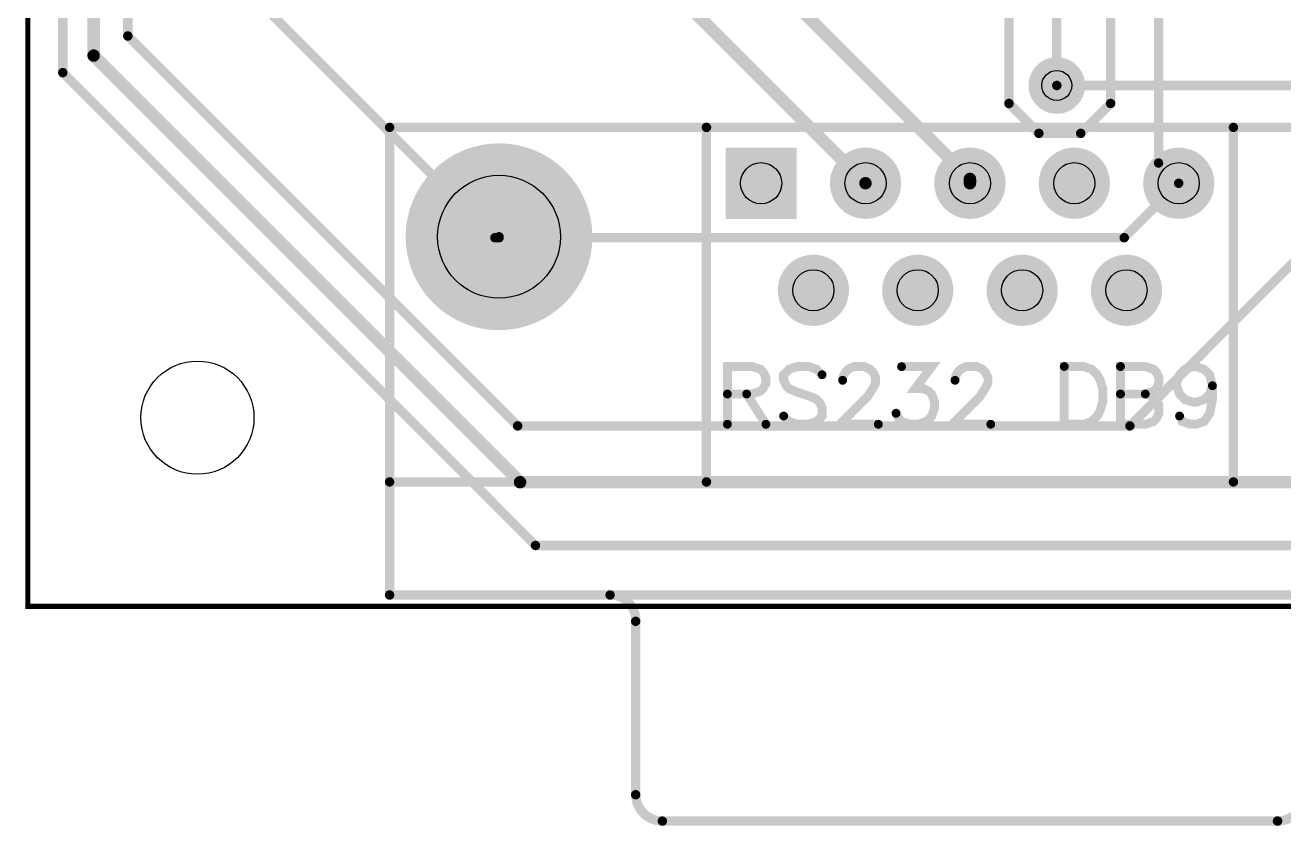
# Model space of a CAD drawing. Extents: x 0 to 2.88, y -0.23 to 2.17.
# Drawn here: x -0.003 to 1.312, y -0.229 to 0.607 of the extents above; entities that cross this region are included whole.
import ezdxf

# ---------------------------------------------------------------- set-up
doc = ezdxf.new("R2010")
doc.units = 0
for name, color, linetype in [('Board_Outline', 13, 'CONTINUOUS'), ('Bottom', 6, 'CONTINUOUS'), ('Bottom_Mask', 10, 'CONTINUOUS'), ('Drill_Bottom', 8, 'CONTINUOUS'), ('Drill_Top', 7, 'CONTINUOUS'), ('Top', 5, 'CONTINUOUS'), ('Top_Mask', 3, 'CONTINUOUS'), ('Top_Silk', 2, 'CONTINUOUS')]:
    doc.layers.add(name, color=color, linetype=linetype)

msp = doc.modelspace()

# ---------------------------------------------------------------- linework, layer by layer
at = {"layer": 'Board_Outline', "linetype": 'CONTINUOUS', "const_width": 0.0055}
msp.add_lwpolyline([(0, 2.1654), (2.874, 2.1654), (2.874, 0), (0, 0), (0, 2.1654)], dxfattribs=at)
at = {"layer": 'Bottom', "linetype": 'CONTINUOUS'}
for points, const_width in [([(0.0366, 0.5572), (0.0366, 1.5741)], 0.0098), ([(1.075, 0.5438), (1.075, 1.0875)], 0.0098), ([(1.1313, 1.0875), (1.1313, 0.525)], 0.0098), ([(0.0688, 0.575), (0.0688, 1.0375)], 0.013), ([(1.025, 0.525), (1.025, 1.0297)], 0.0098), ([(1.1813, 1.0312), (1.1813, 0.4628)], 0.0098), ([(0.1045, 0.9904), (0.1045, 0.5955)], 0.0098), ([(0.1747, 0.698), (0.4879, 0.3848)], 0.0098), ([(0.9843, 0.4462), (0.737, 0.6934)], 0.013), ([(0.8752, 0.4417), (0.6593, 0.6576)], 0.013), ([(0.1045, 0.5955), (0.5117, 0.1883)], 0.0098), ([(0.5143, 0.1295), (0.0688, 0.575)], 0.013), ([(0.5304, 0.0634), (0.0366, 0.5572)], 0.0098), ([(1.0562, 0.4938), (1.025, 0.525)], 0.0098), ([(1.1313, 0.525), (1.1, 0.4938)], 0.0098), ([(1.1, 0.4938), (1.0562, 0.4938)], 0.0098), ([(1.1813, 0.4628), (1.2024, 0.4417)], 0.0098), ([(0.9843, 0.4417), (0.9843, 0.4462)], 0.013), ([(1.1454, 0.3848), (1.2024, 0.4417)], 0.0098), ([(0.4879, 0.3848), (1.1454, 0.3848)], 0.0098), ([(0.4879, 0.3848), (0.4923, 0.3848)], 0.0098), ([(0.4923, 0.3848), (0.4923, 0.3858)], 0.0098), ([(1.1513, 0.1883), (1.3298, 0.3668)], 0.0098), ([(0.5117, 0.1883), (1.1513, 0.1883)], 0.0098), ([(1.6807, 0.1295), (0.5143, 0.1295)], 0.013), ([(1.8244, 0.0634), (0.5304, 0.0634)], 0.0098)]:
    msp.add_lwpolyline(points, dxfattribs=dict(at, const_width=const_width))
for points, const_width in [([(0.102, 0.5955, 1), (0.107, 0.5955, 1), (0.102, 0.5955, 1)], 0.0049), ([(0.102, 0.5955, 1), (0.107, 0.5955, 1), (0.102, 0.5955, 1)], 0.0049), ([(0.0655, 0.575, 1), (0.072, 0.575, 1), (0.0655, 0.575, 1)], 0.0065), ([(0.0655, 0.575, 1), (0.072, 0.575, 1), (0.0655, 0.575, 1)], 0.0065), ([(1.0602, 0.5438, 1), (1.0898, 0.5438, 1), (1.0602, 0.5438, 1)], 0.0295), ([(0.0341, 0.5572, 1), (0.039, 0.5572, 1), (0.0341, 0.5572, 1)], 0.0049), ([(0.0341, 0.5572, 1), (0.039, 0.5572, 1), (0.0341, 0.5572, 1)], 0.0049), ([(1.0725, 0.5438, 1), (1.0775, 0.5438, 1), (1.0725, 0.5438, 1)], 0.0049), ([(1.0225, 0.525, 1), (1.0275, 0.525, 1), (1.0225, 0.525, 1)], 0.0049), ([(1.0225, 0.525, 1), (1.0275, 0.525, 1), (1.0225, 0.525, 1)], 0.0049), ([(1.1288, 0.525, 1), (1.1337, 0.525, 1), (1.1288, 0.525, 1)], 0.0049), ([(1.1288, 0.525, 1), (1.1337, 0.525, 1), (1.1288, 0.525, 1)], 0.0049), ([(1.0538, 0.4938, 1), (1.0587, 0.4938, 1), (1.0538, 0.4938, 1)], 0.0049), ([(1.0538, 0.4938, 1), (1.0587, 0.4938, 1), (1.0538, 0.4938, 1)], 0.0049), ([(1.0975, 0.4938, 1), (1.1025, 0.4938, 1), (1.0975, 0.4938, 1)], 0.0049), ([(1.0975, 0.4938, 1), (1.1025, 0.4938, 1), (1.0975, 0.4938, 1)], 0.0049), ([(0.5392, 0.3858, 1), (0.4455, 0.3858, 1), (0.5392, 0.3858, 1)], 0.0937), ([(0.8918, 0.4417, 1), (0.8586, 0.4417, 1), (0.8918, 0.4417, 1)], 0.0333), ([(1.0009, 0.4417, 1), (0.9676, 0.4417, 1), (1.0009, 0.4417, 1)], 0.0333), ([(1.1099, 0.4417, 1), (1.0767, 0.4417, 1), (1.1099, 0.4417, 1)], 0.0333), ([(1.219, 0.4417, 1), (1.1857, 0.4417, 1), (1.219, 0.4417, 1)], 0.0333), ([(1.1788, 0.4628, 1), (1.1837, 0.4628, 1), (1.1788, 0.4628, 1)], 0.0049), ([(1.1788, 0.4628, 1), (1.1837, 0.4628, 1), (1.1788, 0.4628, 1)], 0.0049), ([(0.8719, 0.4417, 1), (0.8784, 0.4417, 1), (0.8719, 0.4417, 1)], 0.0065), ([(0.981, 0.4462, 1), (0.9875, 0.4462, 1), (0.981, 0.4462, 1)], 0.0065), ([(0.981, 0.4462, 1), (0.9875, 0.4462, 1), (0.981, 0.4462, 1)], 0.0065), ([(0.981, 0.4417, 1), (0.9875, 0.4417, 1), (0.981, 0.4417, 1)], 0.0065), ([(1.1999, 0.4417, 1), (1.2048, 0.4417, 1), (1.1999, 0.4417, 1)], 0.0049), ([(1.1999, 0.4417, 1), (1.2048, 0.4417, 1), (1.1999, 0.4417, 1)], 0.0049), ([(0.4855, 0.3848, 1), (0.4904, 0.3848, 1), (0.4855, 0.3848, 1)], 0.0049), ([(0.4855, 0.3848, 1), (0.4904, 0.3848, 1), (0.4855, 0.3848, 1)], 0.0049), ([(0.4855, 0.3848, 1), (0.4904, 0.3848, 1), (0.4855, 0.3848, 1)], 0.0049), ([(0.4899, 0.3858, 1), (0.4948, 0.3858, 1), (0.4899, 0.3858, 1)], 0.0049), ([(0.4899, 0.3848, 1), (0.4948, 0.3848, 1), (0.4899, 0.3848, 1)], 0.0049), ([(0.4899, 0.3848, 1), (0.4948, 0.3848, 1), (0.4899, 0.3848, 1)], 0.0049), ([(1.143, 0.3848, 1), (1.1479, 0.3848, 1), (1.143, 0.3848, 1)], 0.0049), ([(1.143, 0.3848, 1), (1.1479, 0.3848, 1), (1.143, 0.3848, 1)], 0.0049), ([(0.8373, 0.3299, 1), (0.804, 0.3299, 1), (0.8373, 0.3299, 1)], 0.0333), ([(0.9464, 0.3299, 1), (0.9131, 0.3299, 1), (0.9464, 0.3299, 1)], 0.0333), ([(1.0554, 0.3299, 1), (1.0221, 0.3299, 1), (1.0554, 0.3299, 1)], 0.0333), ([(1.1645, 0.3299, 1), (1.1312, 0.3299, 1), (1.1645, 0.3299, 1)], 0.0333), ([(0.5092, 0.1883, 1), (0.5142, 0.1883, 1), (0.5092, 0.1883, 1)], 0.0049), ([(0.5092, 0.1883, 1), (0.5142, 0.1883, 1), (0.5092, 0.1883, 1)], 0.0049), ([(1.1489, 0.1883, 1), (1.1538, 0.1883, 1), (1.1489, 0.1883, 1)], 0.0049), ([(1.1489, 0.1883, 1), (1.1538, 0.1883, 1), (1.1489, 0.1883, 1)], 0.0049), ([(0.511, 0.1295, 1), (0.5175, 0.1295, 1), (0.511, 0.1295, 1)], 0.0065), ([(0.511, 0.1295, 1), (0.5175, 0.1295, 1), (0.511, 0.1295, 1)], 0.0065), ([(0.5279, 0.0634, 1), (0.5328, 0.0634, 1), (0.5279, 0.0634, 1)], 0.0049), ([(0.5279, 0.0634, 1), (0.5328, 0.0634, 1), (0.5279, 0.0634, 1)], 0.0049)]:
    msp.add_lwpolyline(points, format="xyb", dxfattribs=dict(at, const_width=const_width))
at = {"layer": 'Bottom'}
msp.add_solid([(0.7329, 0.475), (0.7994, 0.475), (0.7329, 0.4085), (0.7994, 0.4085)], dxfattribs=at)
at = {"layer": 'Bottom_Mask', "linetype": 'CONTINUOUS'}
for points, const_width in [([(0.5411, 0.3858, 1), (0.4435, 0.3858, 1), (0.5411, 0.3858, 1)], 0.0976), ([(0.4435, 0.3858, 1), (0.5411, 0.3858, 1), (0.4435, 0.3858, 1)], 0.0976), ([(0.8938, 0.4417, 1), (0.8566, 0.4417, 1), (0.8938, 0.4417, 1)], 0.0372), ([(0.8566, 0.4417, 1), (0.8938, 0.4417, 1), (0.8566, 0.4417, 1)], 0.0372), ([(1.0029, 0.4417, 1), (0.9656, 0.4417, 1), (1.0029, 0.4417, 1)], 0.0372), ([(0.9656, 0.4417, 1), (1.0029, 0.4417, 1), (0.9656, 0.4417, 1)], 0.0372), ([(1.1119, 0.4417, 1), (1.0747, 0.4417, 1), (1.1119, 0.4417, 1)], 0.0372), ([(1.0747, 0.4417, 1), (1.1119, 0.4417, 1), (1.0747, 0.4417, 1)], 0.0372), ([(1.221, 0.4417, 1), (1.1838, 0.4417, 1), (1.221, 0.4417, 1)], 0.0372), ([(1.1838, 0.4417, 1), (1.221, 0.4417, 1), (1.1838, 0.4417, 1)], 0.0372), ([(0.8393, 0.3299, 1), (0.8021, 0.3299, 1), (0.8393, 0.3299, 1)], 0.0372), ([(0.8021, 0.3299, 1), (0.8393, 0.3299, 1), (0.8021, 0.3299, 1)], 0.0372), ([(0.9483, 0.3299, 1), (0.9111, 0.3299, 1), (0.9483, 0.3299, 1)], 0.0372), ([(0.9111, 0.3299, 1), (0.9483, 0.3299, 1), (0.9111, 0.3299, 1)], 0.0372), ([(1.0574, 0.3299, 1), (1.0202, 0.3299, 1), (1.0574, 0.3299, 1)], 0.0372), ([(1.0202, 0.3299, 1), (1.0574, 0.3299, 1), (1.0202, 0.3299, 1)], 0.0372), ([(1.1664, 0.3299, 1), (1.1292, 0.3299, 1), (1.1664, 0.3299, 1)], 0.0372), ([(1.1292, 0.3299, 1), (1.1664, 0.3299, 1), (1.1292, 0.3299, 1)], 0.0372)]:
    msp.add_lwpolyline(points, format="xyb", dxfattribs=dict(at, const_width=const_width))
at = {"layer": 'Bottom_Mask'}
msp.add_solid([(0.7289, 0.4789), (0.8033, 0.4789), (0.7289, 0.4045), (0.8033, 0.4045)], dxfattribs=at)
at = {"layer": 'Drill_Bottom'}
for centre, radius in [((1.075, 0.5438), 0.0157), ((0.7661, 0.4417), 0.0215), ((0.8752, 0.4417), 0.0215), ((0.9843, 0.4417), 0.0215), ((1.0933, 0.4417), 0.0215), ((1.2024, 0.4417), 0.0215), ((0.4923, 0.3858), 0.0642), ((0.8207, 0.3299), 0.0215), ((0.9297, 0.3299), 0.0215), ((1.0388, 0.3299), 0.0215), ((1.1478, 0.3299), 0.0215), ((0.1772, 0.1969), 0.0591)]:
    msp.add_circle(centre, radius, dxfattribs=at)
at = {"layer": 'Drill_Top'}
for centre, radius in [((1.075, 0.5438), 0.0157), ((0.7661, 0.4417), 0.0215), ((0.8752, 0.4417), 0.0215), ((0.9843, 0.4417), 0.0215), ((1.0933, 0.4417), 0.0215), ((1.2024, 0.4417), 0.0215), ((0.4923, 0.3858), 0.0642), ((0.8207, 0.3299), 0.0215), ((0.9297, 0.3299), 0.0215), ((1.0388, 0.3299), 0.0215), ((1.1478, 0.3299), 0.0215), ((0.1772, 0.1969), 0.0591)]:
    msp.add_circle(centre, radius, dxfattribs=at)
at = {"layer": 'Top', "linetype": 'CONTINUOUS'}
for points, const_width in [([(1.0602, 0.5438, 1), (1.0898, 0.5438, 1), (1.0602, 0.5438, 1)], 0.0295), ([(0.5392, 0.3858, 1), (0.4455, 0.3858, 1), (0.5392, 0.3858, 1)], 0.0937), ([(0.8918, 0.4417, 1), (0.8586, 0.4417, 1), (0.8918, 0.4417, 1)], 0.0333), ([(1.0009, 0.4417, 1), (0.9676, 0.4417, 1), (1.0009, 0.4417, 1)], 0.0333), ([(1.1099, 0.4417, 1), (1.0767, 0.4417, 1), (1.1099, 0.4417, 1)], 0.0333), ([(1.219, 0.4417, 1), (1.1857, 0.4417, 1), (1.219, 0.4417, 1)], 0.0333), ([(0.8373, 0.3299, 1), (0.804, 0.3299, 1), (0.8373, 0.3299, 1)], 0.0333), ([(0.9464, 0.3299, 1), (0.9131, 0.3299, 1), (0.9464, 0.3299, 1)], 0.0333), ([(1.0554, 0.3299, 1), (1.0221, 0.3299, 1), (1.0554, 0.3299, 1)], 0.0333), ([(1.1645, 0.3299, 1), (1.1312, 0.3299, 1), (1.1645, 0.3299, 1)], 0.0333)]:
    msp.add_lwpolyline(points, format="xyb", dxfattribs=dict(at, const_width=const_width))
at = {"layer": 'Top'}
msp.add_solid([(0.7329, 0.475), (0.7994, 0.475), (0.7329, 0.4085), (0.7994, 0.4085)], dxfattribs=at)
at = {"layer": 'Top_Mask', "linetype": 'CONTINUOUS'}
for points, const_width in [([(0.5411, 0.3858, 1), (0.4435, 0.3858, 1), (0.5411, 0.3858, 1)], 0.0976), ([(0.4435, 0.3858, 1), (0.5411, 0.3858, 1), (0.4435, 0.3858, 1)], 0.0976), ([(0.8938, 0.4417, 1), (0.8566, 0.4417, 1), (0.8938, 0.4417, 1)], 0.0372), ([(0.8566, 0.4417, 1), (0.8938, 0.4417, 1), (0.8566, 0.4417, 1)], 0.0372), ([(1.0029, 0.4417, 1), (0.9656, 0.4417, 1), (1.0029, 0.4417, 1)], 0.0372), ([(0.9656, 0.4417, 1), (1.0029, 0.4417, 1), (0.9656, 0.4417, 1)], 0.0372), ([(1.1119, 0.4417, 1), (1.0747, 0.4417, 1), (1.1119, 0.4417, 1)], 0.0372), ([(1.0747, 0.4417, 1), (1.1119, 0.4417, 1), (1.0747, 0.4417, 1)], 0.0372), ([(1.221, 0.4417, 1), (1.1838, 0.4417, 1), (1.221, 0.4417, 1)], 0.0372), ([(1.1838, 0.4417, 1), (1.221, 0.4417, 1), (1.1838, 0.4417, 1)], 0.0372), ([(0.8393, 0.3299, 1), (0.8021, 0.3299, 1), (0.8393, 0.3299, 1)], 0.0372), ([(0.8021, 0.3299, 1), (0.8393, 0.3299, 1), (0.8021, 0.3299, 1)], 0.0372), ([(0.9483, 0.3299, 1), (0.9111, 0.3299, 1), (0.9483, 0.3299, 1)], 0.0372), ([(0.9111, 0.3299, 1), (0.9483, 0.3299, 1), (0.9111, 0.3299, 1)], 0.0372), ([(1.0574, 0.3299, 1), (1.0202, 0.3299, 1), (1.0574, 0.3299, 1)], 0.0372), ([(1.0202, 0.3299, 1), (1.0574, 0.3299, 1), (1.0202, 0.3299, 1)], 0.0372), ([(1.1664, 0.3299, 1), (1.1292, 0.3299, 1), (1.1664, 0.3299, 1)], 0.0372), ([(1.1292, 0.3299, 1), (1.1664, 0.3299, 1), (1.1292, 0.3299, 1)], 0.0372)]:
    msp.add_lwpolyline(points, format="xyb", dxfattribs=dict(at, const_width=const_width))
at = {"layer": 'Top_Mask'}
msp.add_solid([(0.7289, 0.4789), (0.8033, 0.4789), (0.7289, 0.4045), (0.8033, 0.4045)], dxfattribs=at)
at = {"layer": 'Top_Silk', "linetype": 'CONTINUOUS'}
for points, const_width in [([(1.0725, 0.5438, 1), (1.0775, 0.5438, 1), (1.0725, 0.5438, 1)], 0.0049), ([(0.3755, 0.5, 1), (0.3804, 0.5, 1), (0.3755, 0.5, 1)], 0.0049), ([(0.3755, 0.5, 1), (0.3804, 0.5, 1), (0.3755, 0.5, 1)], 0.0049), ([(0.7065, 0.5, 1), (0.7115, 0.5, 1), (0.7065, 0.5, 1)], 0.0049), ([(1.2571, 0.5, 1), (1.262, 0.5, 1), (1.2571, 0.5, 1)], 0.0049), ([(0.9105, 0.2502, 1), (0.9151, 0.2502, 1), (0.9105, 0.2502, 1)], 0.0046), ([(1.0805, 0.2503, 1), (1.0851, 0.2503, 1), (1.0805, 0.2503, 1)], 0.0046), ([(1.1392, 0.2503, 1), (1.1439, 0.2503, 1), (1.1392, 0.2503, 1)], 0.0046), ([(0.8275, 0.2417, 1), (0.8321, 0.2417, 1), (0.8275, 0.2417, 1)], 0.0046), ([(0.8489, 0.2359, 1), (0.8536, 0.2359, 1), (0.8489, 0.2359, 1)], 0.0046), ([(0.9664, 0.2359, 1), (0.971, 0.2359, 1), (0.9664, 0.2359, 1)], 0.0046), ([(0.7286, 0.2216, 1), (0.7332, 0.2216, 1), (0.7286, 0.2216, 1)], 0.0046), ([(0.7487, 0.2216, 1), (0.7533, 0.2216, 1), (0.7487, 0.2216, 1)], 0.0046), ([(1.1392, 0.2216, 1), (1.1439, 0.2216, 1), (1.1392, 0.2216, 1)], 0.0046), ([(1.1651, 0.2216, 1), (1.1697, 0.2216, 1), (1.1651, 0.2216, 1)], 0.0046), ([(1.2353, 0.2302, 1), (1.2399, 0.2302, 1), (1.2353, 0.2302, 1)], 0.0046), ([(0.7873, 0.1986, 1), (0.7919, 0.1986, 1), (0.7873, 0.1986, 1)], 0.0046), ([(0.9047, 0.2015, 1), (0.9094, 0.2015, 1), (0.9047, 0.2015, 1)], 0.0046), ([(1.2009, 0.1986, 1), (1.2055, 0.1986, 1), (1.2009, 0.1986, 1)], 0.0046), ([(0.7286, 0.19, 1), (0.7332, 0.19, 1), (0.7286, 0.19, 1)], 0.0046), ([(0.7688, 0.19, 1), (0.7734, 0.19, 1), (0.7688, 0.19, 1)], 0.0046), ([(0.8862, 0.19, 1), (0.8909, 0.19, 1), (0.8862, 0.19, 1)], 0.0046), ([(1.0037, 0.19, 1), (1.0083, 0.19, 1), (1.0037, 0.19, 1)], 0.0046), ([(0.3755, 0.1298, 1), (0.3804, 0.1298, 1), (0.3755, 0.1298, 1)], 0.0049), ([(0.7065, 0.1298, 1), (0.7115, 0.1298, 1), (0.7065, 0.1298, 1)], 0.0049), ([(1.2571, 0.1298, 1), (1.262, 0.1298, 1), (1.2571, 0.1298, 1)], 0.0049), ([(0.3755, 0.0117, 1), (0.3804, 0.0117, 1), (0.3755, 0.0117, 1)], 0.0049), ([(0.3755, 0.0117, 1), (0.3804, 0.0117, 1), (0.3755, 0.0117, 1)], 0.0049), ([(0.6059, 0.0117, 1), (0.6108, 0.0117, 1), (0.6059, 0.0117, 1)], 0.0049), ([(0.6326, -0.0158, 1), (0.6375, -0.0158, 1), (0.6326, -0.0158, 1)], 0.0049), ([(0.6326, -0.0158, 1), (0.6375, -0.0158, 1), (0.6326, -0.0158, 1)], 0.0049), ([(0.6326, -0.1969, 1), (0.6375, -0.1969, 1), (0.6326, -0.1969, 1)], 0.0049), ([(0.6326, -0.1969, 1), (0.6375, -0.1969, 1), (0.6326, -0.1969, 1)], 0.0049), ([(0.6605, -0.2244, 1), (0.6654, -0.2244, 1), (0.6605, -0.2244, 1)], 0.0049), ([(0.6605, -0.2244, 1), (0.6654, -0.2244, 1), (0.6605, -0.2244, 1)], 0.0049), ([(1.3031, -0.2244, 1), (1.3081, -0.2244, 1), (1.3031, -0.2244, 1)], 0.0049), ([(1.3031, -0.2244, 1), (1.3081, -0.2244, 1), (1.3031, -0.2244, 1)], 0.0049)]:
    msp.add_lwpolyline(points, format="xyb", dxfattribs=dict(at, const_width=const_width))
for points, const_width in [([(1.6, 0.5438), (1.075, 0.5438)], 0.0098), ([(0.378, 0.0117), (0.378, 0.5)], 0.0098), ([(0.378, 0.5), (1.5906, 0.5)], 0.0098), ([(0.709, 0.1298), (0.709, 0.5)], 0.0098), ([(1.2595, 0.1298), (1.2595, 0.5)], 0.0098), ([(0.7309, 0.2216), (0.7567, 0.2216), (0.7653, 0.2245), (0.7682, 0.2273), (0.7711, 0.233), (0.7711, 0.2388), (0.7682, 0.2445), (0.7653, 0.2474), (0.7567, 0.2503), (0.7309, 0.2503), (0.7309, 0.19)], 0.0093), ([(0.8298, 0.2417), (0.8241, 0.2474), (0.8155, 0.2503), (0.804, 0.2503), (0.7954, 0.2474), (0.7896, 0.2417), (0.7896, 0.236), (0.7925, 0.2302), (0.7954, 0.2273), (0.8011, 0.2245), (0.8183, 0.2187), (0.8241, 0.2159), (0.827, 0.213), (0.8298, 0.2073), (0.8298, 0.1986), (0.8241, 0.1929), (0.8155, 0.19), (0.804, 0.19), (0.7954, 0.1929), (0.7896, 0.1986)], 0.0093), ([(0.8513, 0.2359), (0.8513, 0.2388), (0.8541, 0.2445), (0.857, 0.2474), (0.8627, 0.2502), (0.8742, 0.2502), (0.8799, 0.2474), (0.8828, 0.2445), (0.8857, 0.2388), (0.8857, 0.233), (0.8828, 0.2273), (0.8771, 0.2187), (0.8483, 0.19), (0.8885, 0.19)], 0.0093), ([(0.9128, 0.2502), (0.9443, 0.2502), (0.9272, 0.2273), (0.9358, 0.2273), (0.9415, 0.2244), (0.9443, 0.2216), (0.9473, 0.213), (0.9473, 0.2073), (0.9443, 0.1986), (0.9386, 0.1929), (0.93, 0.19), (0.9214, 0.19), (0.9128, 0.1929), (0.91, 0.1958), (0.9071, 0.2015)], 0.0093), ([(0.9687, 0.2359), (0.9687, 0.2388), (0.9716, 0.2445), (0.9744, 0.2474), (0.9802, 0.2502), (0.9916, 0.2502), (0.9974, 0.2474), (1.0002, 0.2445), (1.0031, 0.2388), (1.0031, 0.233), (1.0002, 0.2273), (0.9945, 0.2187), (0.9658, 0.19), (1.006, 0.19)], 0.0093), ([(1.0828, 0.2503), (1.0828, 0.19), (1.1029, 0.19), (1.1115, 0.1929), (1.1173, 0.1986), (1.1202, 0.2044), (1.123, 0.213), (1.123, 0.2273), (1.1202, 0.236), (1.1173, 0.2417), (1.1115, 0.2474), (1.1029, 0.2503), (1.0828, 0.2503)], 0.0093), ([(1.1415, 0.2503), (1.1415, 0.19), (1.1674, 0.19), (1.176, 0.1929), (1.1789, 0.1958), (1.1817, 0.2015), (1.1817, 0.2101), (1.1789, 0.2159), (1.176, 0.2187), (1.1674, 0.2216), (1.176, 0.2245), (1.1789, 0.2273), (1.1817, 0.233), (1.1817, 0.2388), (1.1789, 0.2445), (1.176, 0.2474), (1.1674, 0.2503), (1.1415, 0.2503)], 0.0093), ([(1.2376, 0.2302), (1.2347, 0.2216), (1.229, 0.2158), (1.2204, 0.213), (1.2175, 0.213), (1.2089, 0.2158), (1.2032, 0.2216), (1.2003, 0.2302), (1.2003, 0.233), (1.2032, 0.2417), (1.2089, 0.2474), (1.2175, 0.2502), (1.2204, 0.2502), (1.229, 0.2474), (1.2347, 0.2417), (1.2376, 0.2302), (1.2376, 0.2158), (1.2347, 0.2015), (1.229, 0.1929), (1.2204, 0.19), (1.2147, 0.19), (1.206, 0.1929), (1.2032, 0.1986)], 0.0093), ([(0.751, 0.2216), (0.7711, 0.19)], 0.0093), ([(1.1415, 0.2216), (1.1674, 0.2216)], 0.0093), ([(0.378, 0.1298), (1.5906, 0.1298)], 0.0098), ([(0.378, 0.0117), (1.5906, 0.0117)], 0.0098), ([(0.635, -0.0158), (0.6351, -0.0136), (0.6349, -0.0115), (0.6346, -0.0094), (0.6341, -0.0073), (0.6334, -0.0052), (0.6326, -0.0032), (0.6316, -0.0013), (0.6304, 0.0005), (0.6291, 0.0022), (0.6277, 0.0038), (0.6261, 0.0053), (0.6245, 0.0067), (0.6227, 0.0079), (0.6208, 0.0089), (0.6189, 0.0098), (0.6168, 0.0105), (0.6148, 0.0111), (0.6126, 0.0115), (0.6105, 0.0117), (0.6083, 0.0117)], 0.0098), ([(0.635, -0.1969), (0.635, -0.0158)], 0.0098), ([(0.635, -0.1969), (0.6352, -0.199), (0.6354, -0.2012), (0.6359, -0.2033), (0.6365, -0.2054), (0.6373, -0.2074), (0.6382, -0.2094), (0.6393, -0.2112), (0.6405, -0.213), (0.6419, -0.2147), (0.6434, -0.2163), (0.645, -0.2178), (0.6467, -0.2191), (0.6485, -0.2203), (0.6504, -0.2214), (0.6524, -0.2223), (0.6544, -0.223), (0.6565, -0.2236), (0.6586, -0.224), (0.6607, -0.2243), (0.6629, -0.2244)], 0.0098), ([(1.3056, -0.2244), (1.3078, -0.2243), (1.3099, -0.224), (1.312, -0.2236), (1.3141, -0.223), (1.3161, -0.2223), (1.3181, -0.2214), (1.32, -0.2203), (1.3218, -0.2191), (1.3235, -0.2178), (1.3251, -0.2163), (1.3266, -0.2147), (1.328, -0.213), (1.3292, -0.2112), (1.3303, -0.2094), (1.3312, -0.2074), (1.332, -0.2054), (1.3326, -0.2033), (1.3331, -0.2012), (1.3334, -0.199), (1.3335, -0.1969)], 0.0098), ([(0.6629, -0.2244), (1.3056, -0.2244)], 0.0098)]:
    msp.add_lwpolyline(points, dxfattribs=dict(at, const_width=const_width))

doc.saveas('drawing.dxf')
